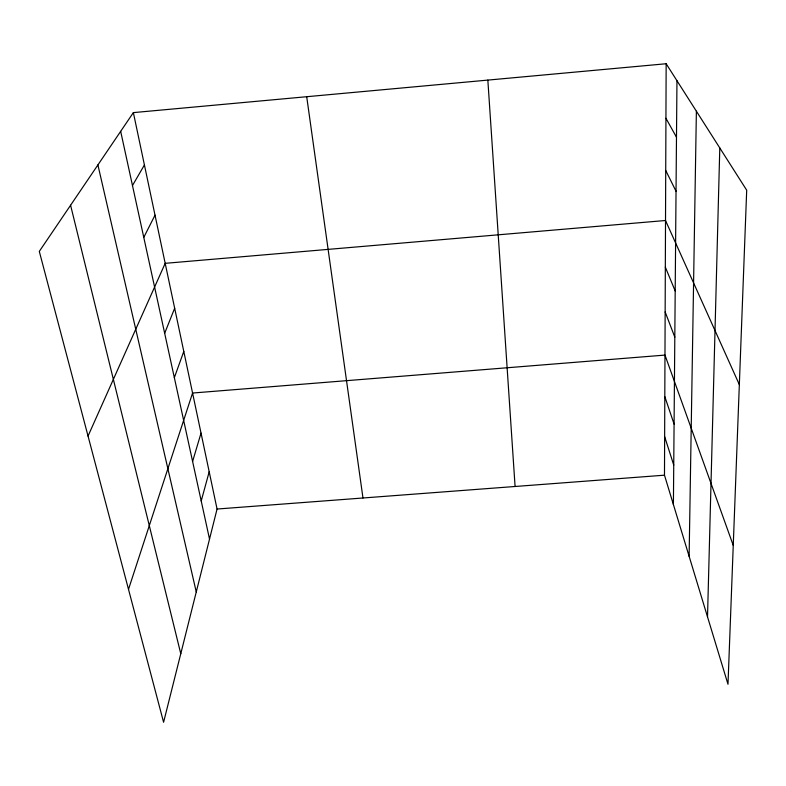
<?xml version="1.0" encoding="UTF-8"?>
<svg xmlns="http://www.w3.org/2000/svg" width="786" height="786" viewBox="0 0 786 786"><rect width="100%" height="100%" fill="white"/><g stroke="black" fill="none" stroke-linecap="round" stroke-linejoin="round"><path stroke-width="1.18" d="M666.155 63.745L746.7 190.202L727.993 684.272L664.484 475.186L666.155 63.745L133.365 112.614L39.3 251.402L163.586 722.255L217.064 509.033L133.365 112.614M673.405 504.543L676.962 80.712M689.116 556.272L696.386 111.209M707.518 616.853L719.789 147.955M201.216 500.987L209.194 471.757M192.599 461.441L201.029 433.115M128.501 589.353L192.57 393.039L664.976 355.085L733.25 545.386M174.345 377.673L183.786 351.44M164.667 333.264L174.669 308.23M88.042 436.053L165.188 263.33L665.516 220.502L739.341 384.639M143.769 237.382L155.019 215.168M132.47 185.535L144.418 164.981M217.064 509.033L664.484 475.186M665.929 118.254L676.491 137.216M665.722 170.454L676.029 191.224M665.329 267.132L675.194 290.987M665.153 311.954L674.81 337.135M664.809 396.606L674.083 424.076M664.642 436.613L673.74 465.076M70.583 205.244L180.77 653.716M97.906 164.932L196.264 591.956M120.671 131.35L209.518 539.088M306.707 96.717L362.975 497.99M487.841 80.093L515.085 486.485"/></g></svg>
